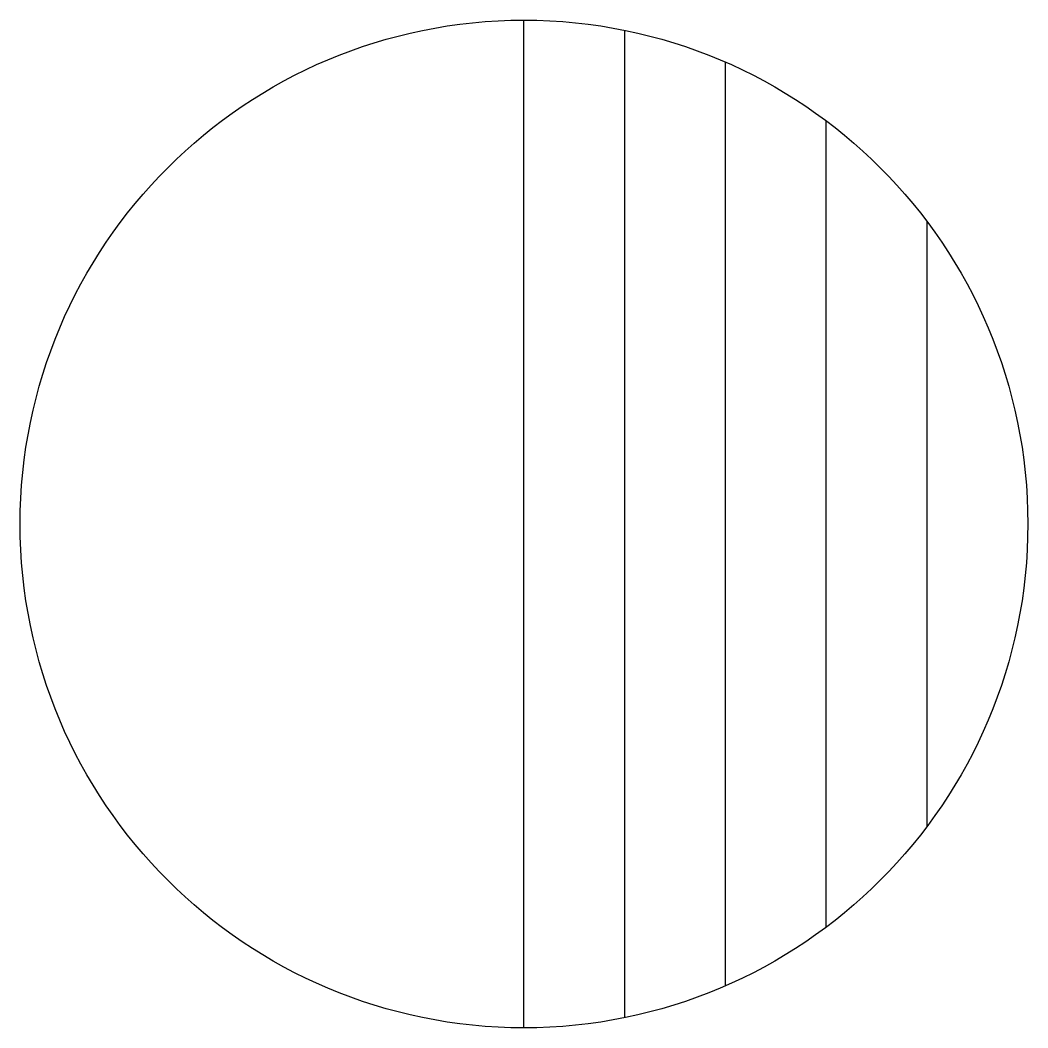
# Model space of a CAD drawing. Header units: millimetres. Extents: x -62.504 to -62.204, y 45.063 to 45.363.
import ezdxf

# ---------------------------------------------------------------- set-up
doc = ezdxf.new("R2010")
doc.units = ezdxf.units.MM
doc.header["$LTSCALE"] = 10
doc.layers.add('Inc_símbolos', color=2, linetype='Continuous')

msp = doc.modelspace()

# ---------------------------------------------------------------- linework, layer by layer
at = {"layer": 'Inc_símbolos', "color": 2, "linetype": 'Continuous'}
msp.add_line((-62.35448, 45.06267), (-62.35448, 45.36267), dxfattribs=at)
at = {"layer": 'Inc_símbolos', "color": 1, "linetype": 'Continuous'}
for p, q in [((-62.32448, 45.0657), (-62.32448, 45.35964)), ((-62.29448, 45.07519), (-62.29448, 45.35014)), ((-62.26448, 45.09267), (-62.26448, 45.33267)), ((-62.23448, 45.12267), (-62.23448, 45.30267))]:
    msp.add_line(p, q, dxfattribs=at)
at = {"layer": 'Inc_símbolos', "color": 3, "linetype": 'Continuous'}
msp.add_circle((-62.35448, 45.21267), 0.15, dxfattribs=at)

doc.saveas('drawing.dxf')
